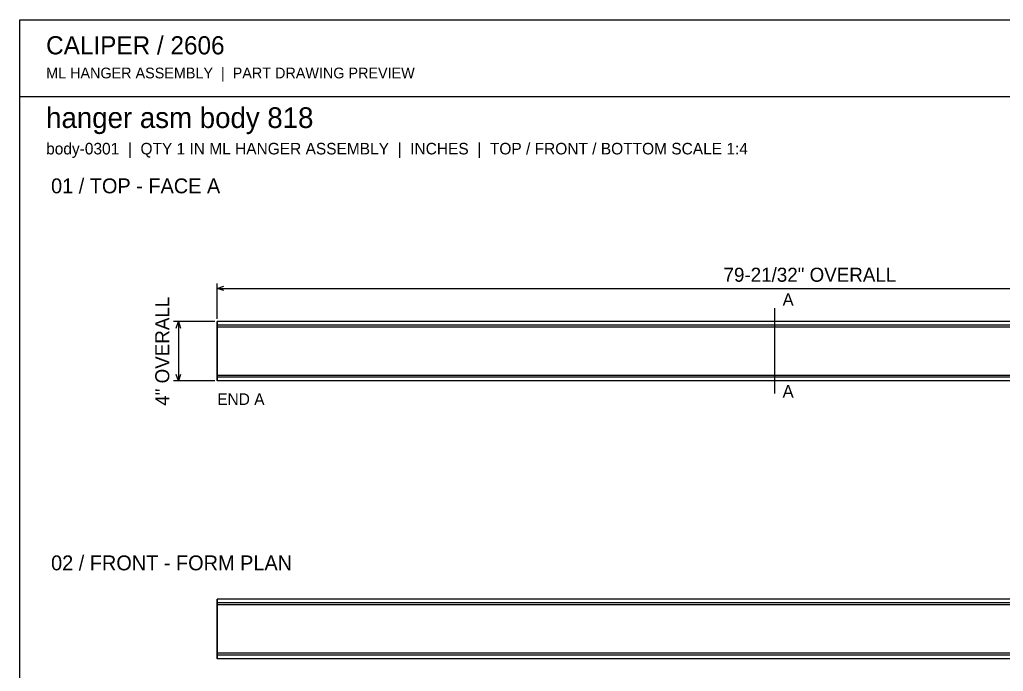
# Model space of a CAD drawing. Header units: inches. Extents: x 2 to 134, y 2 to 86.
# Drawn here: x 1.9 to 68, y 42.3 to 86.1 of the extents above; entities that cross this region are included whole.
import ezdxf
from ezdxf.enums import TextEntityAlignment as Align

# ---------------------------------------------------------------- set-up
doc = ezdxf.new("R2010")
doc.units = ezdxf.units.IN
doc.header["$MEASUREMENT"] = 0

msp = doc.modelspace()

# ---------------------------------------------------------------- linework, layer by layer
at = {"layer": 'ANNOTATION'}
for p, q in [((15.167, 66), (15.167, 68.389)), ((15.167, 68.056), (15.611, 68.194)), ((15.167, 68.056), (94.833, 68.056)), ((15.611, 67.917), (15.167, 68.056)), ((52.61, 66.722), (52.61, 61)), ((15, 65.833), (12.222, 65.833)), ((12.417, 65.389), (12.555, 65.833)), ((12.555, 65.833), (12.555, 61.833)), ((12.555, 65.833), (12.694, 65.389)), ((12.555, 61.833), (12.417, 62.278)), ((12.694, 62.278), (12.555, 61.833)), ((15, 61.833), (12.222, 61.833))]:
    msp.add_line(p, q, dxfattribs=at)
at = {"layer": 'OUTLINE'}
for p, q in [((1.889, 86.111), (134.111, 86.111)), ((1.889, 1.889), (1.889, 86.111)), ((1.889, 80.944), (134.111, 80.944)), ((15.167, 65.832), (15.167, 65.833)), ((15.167, 65.833), (15.167, 65.833)), ((15.167, 65.833), (15.167, 65.833)), ((94.833, 65.833), (15.167, 65.833)), ((94.833, 65.833), (15.167, 65.833)), ((15.167, 65.833), (15.167, 65.833)), ((15.167, 65.833), (15.167, 65.833)), ((15.167, 65.833), (15.167, 65.832)), ((15.167, 65.831), (15.167, 65.832)), ((15.167, 65.832), (15.167, 65.832)), ((15.167, 65.832), (15.167, 65.832)), ((15.167, 65.832), (15.167, 65.831)), ((15.167, 65.829), (15.167, 65.831)), ((15.167, 65.831), (15.167, 65.829)), ((15.167, 65.828), (15.167, 65.829)), ((15.167, 65.829), (15.167, 65.828)), ((15.167, 65.826), (15.167, 65.828)), ((15.167, 65.828), (15.167, 65.826)), ((15.167, 65.824), (15.167, 65.826)), ((15.167, 65.826), (15.167, 65.824)), ((15.167, 65.822), (15.167, 65.824)), ((15.167, 65.824), (15.167, 65.822)), ((15.167, 65.82), (15.167, 65.822)), ((15.167, 65.822), (15.167, 65.82)), ((15.167, 65.817), (15.167, 65.82)), ((15.167, 65.82), (15.167, 65.817)), ((15.167, 65.814), (15.167, 65.817)), ((15.167, 65.817), (15.167, 65.814)), ((15.167, 65.811), (15.167, 65.814)), ((15.167, 65.814), (15.167, 65.811)), ((15.167, 65.808), (15.167, 65.811)), ((15.167, 65.811), (15.167, 65.808)), ((15.167, 65.805), (15.167, 65.808)), ((15.167, 65.808), (15.167, 65.805)), ((15.167, 65.801), (15.167, 65.805)), ((15.167, 65.805), (15.167, 65.801)), ((15.167, 65.797), (15.167, 65.801)), ((15.167, 65.801), (15.167, 65.797)), ((15.167, 65.793), (15.167, 65.797)), ((15.167, 65.797), (15.167, 65.793)), ((15.167, 65.789), (15.167, 65.793)), ((15.167, 65.793), (15.167, 65.789)), ((15.167, 65.785), (15.167, 65.789)), ((15.167, 65.789), (15.167, 65.785)), ((15.167, 65.78), (15.167, 65.785)), ((15.167, 65.785), (15.167, 65.78)), ((15.167, 65.775), (15.167, 65.78)), ((15.167, 65.78), (15.167, 65.775)), ((15.167, 65.77), (15.167, 65.775)), ((15.167, 65.775), (15.167, 65.77)), ((15.167, 65.765), (15.167, 65.77)), ((15.167, 65.77), (15.167, 65.765)), ((15.167, 65.76), (15.167, 65.765)), ((15.167, 65.765), (15.167, 65.76)), ((15.167, 65.754), (15.167, 65.76)), ((15.167, 65.76), (15.167, 65.754)), ((15.167, 65.748), (15.167, 65.754)), ((15.167, 65.754), (15.167, 65.748)), ((15.167, 65.742), (15.167, 65.748)), ((15.167, 65.748), (15.167, 65.742)), ((15.167, 65.736), (15.167, 65.742)), ((15.167, 65.742), (15.167, 65.736)), ((15.167, 65.73), (15.167, 65.736)), ((15.167, 65.736), (15.167, 65.73)), ((15.167, 65.723), (15.167, 65.73)), ((15.167, 65.73), (15.167, 65.723)), ((15.167, 65.717), (15.167, 65.723)), ((15.167, 65.723), (15.167, 65.717)), ((15.167, 65.71), (15.167, 65.717)), ((15.167, 65.717), (15.167, 65.71)), ((15.167, 65.703), (15.167, 65.71)), ((15.167, 65.71), (15.167, 65.703)), ((15.167, 65.696), (15.167, 65.703)), ((15.167, 65.703), (15.167, 65.696)), ((15.167, 65.689), (15.167, 65.696)), ((15.167, 65.696), (15.167, 65.689)), ((15.167, 65.682), (15.167, 65.689)), ((15.167, 65.689), (15.167, 65.682)), ((15.167, 65.674), (15.167, 65.682)), ((15.167, 65.682), (15.167, 65.674)), ((15.167, 65.667), (15.167, 65.674)), ((15.167, 65.674), (15.167, 65.667)), ((15.167, 65.659), (15.167, 65.667)), ((15.167, 65.667), (15.167, 65.659)), ((15.167, 65.651), (15.167, 65.659)), ((15.167, 65.659), (15.167, 65.651)), ((15.167, 65.643), (15.167, 65.651)), ((15.167, 65.651), (15.167, 65.643)), ((15.167, 65.635), (15.167, 65.643)), ((15.167, 65.643), (15.167, 65.635)), ((15.167, 65.627), (15.167, 65.635)), ((15.167, 65.635), (15.167, 65.627)), ((15.167, 65.619), (15.167, 65.627)), ((15.167, 65.627), (15.167, 65.619)), ((15.167, 65.61), (15.167, 65.619)), ((15.167, 65.619), (15.167, 65.61)), ((15.167, 65.602), (15.167, 65.61)), ((15.167, 65.61), (15.167, 65.602)), ((15.167, 65.593), (15.167, 65.602)), ((15.167, 65.602), (15.167, 65.593)), ((15.167, 65.585), (15.167, 65.593)), ((15.167, 65.593), (15.167, 65.585)), ((15.167, 65.576), (15.167, 65.585)), ((15.167, 65.585), (15.167, 65.576)), ((94.833, 65.583), (15.167, 65.583)), ((15.167, 65.582), (15.167, 65.583)), ((15.167, 65.583), (15.167, 65.583)), ((15.167, 65.583), (15.167, 65.583)), ((15.167, 65.583), (15.167, 65.583)), ((15.167, 65.583), (15.167, 65.583)), ((94.833, 65.583), (15.167, 65.583)), ((15.167, 65.583), (15.167, 65.583)), ((15.167, 65.583), (15.167, 65.583)), ((15.167, 65.583), (15.167, 65.583)), ((15.167, 65.583), (15.167, 65.583)), ((15.167, 65.583), (15.167, 65.582)), ((15.167, 65.581), (15.167, 65.582)), ((15.167, 65.582), (15.167, 65.582)), ((15.167, 65.582), (15.167, 65.582)), ((15.167, 65.582), (15.167, 65.581)), ((15.167, 65.58), (15.167, 65.581)), ((15.167, 65.581), (15.167, 65.581)), ((15.167, 65.581), (15.167, 65.581)), ((15.167, 65.581), (15.167, 65.58)), ((15.167, 65.579), (15.167, 65.58)), ((15.167, 65.58), (15.167, 65.58)), ((15.167, 65.58), (15.167, 65.58)), ((15.167, 65.58), (15.167, 65.579)), ((15.167, 65.578), (15.167, 65.579)), ((15.167, 65.579), (15.167, 65.578)), ((15.167, 65.577), (15.167, 65.578)), ((15.167, 65.578), (15.167, 65.577)), ((15.167, 65.576), (15.167, 65.577)), ((15.167, 65.577), (15.167, 65.576)), ((15.167, 65.567), (15.167, 65.576)), ((15.167, 65.575), (15.167, 65.576)), ((15.167, 65.576), (15.167, 65.567)), ((15.167, 65.576), (15.167, 65.575)), ((15.167, 65.574), (15.167, 65.575)), ((15.167, 65.575), (15.167, 65.574)), ((15.167, 65.573), (15.167, 65.574)), ((15.167, 65.574), (15.167, 65.573)), ((15.167, 65.571), (15.167, 65.573)), ((15.167, 65.573), (15.167, 65.571)), ((15.167, 65.57), (15.167, 65.571)), ((15.167, 65.571), (15.167, 65.57)), ((15.167, 65.569), (15.167, 65.57)), ((15.167, 65.57), (15.167, 65.569)), ((15.167, 65.567), (15.167, 65.569)), ((15.167, 65.569), (15.167, 65.567)), ((15.167, 65.558), (15.167, 65.567)), ((15.167, 65.566), (15.167, 65.567)), ((15.167, 65.567), (15.167, 65.558)), ((15.167, 65.567), (15.167, 65.566)), ((15.167, 65.564), (15.167, 65.566)), ((15.167, 65.566), (15.167, 65.564)), ((15.167, 65.562), (15.167, 65.564)), ((15.167, 65.564), (15.167, 65.562)), ((15.167, 65.561), (15.167, 65.562)), ((15.167, 65.562), (15.167, 65.561)), ((15.167, 65.559), (15.167, 65.561)), ((15.167, 65.561), (15.167, 65.559)), ((15.167, 65.557), (15.167, 65.559)), ((15.167, 65.559), (15.167, 65.557)), ((15.167, 65.549), (15.167, 65.558)), ((15.167, 65.558), (15.167, 65.549)), ((15.167, 65.555), (15.167, 65.557)), ((15.167, 65.557), (15.167, 65.555)), ((15.167, 65.553), (15.167, 65.555)), ((15.167, 65.555), (15.167, 65.553)), ((15.167, 65.551), (15.167, 65.553)), ((15.167, 65.553), (15.167, 65.551)), ((15.167, 65.549), (15.167, 65.551)), ((15.167, 65.551), (15.167, 65.549)), ((15.167, 65.54), (15.167, 65.549)), ((15.167, 65.547), (15.167, 65.549)), ((15.167, 65.549), (15.167, 65.54)), ((15.167, 65.549), (15.167, 65.547)), ((15.167, 65.545), (15.167, 65.547)), ((15.167, 65.547), (15.167, 65.545)), ((15.167, 65.542), (15.167, 65.545)), ((15.167, 65.545), (15.167, 65.542)), ((15.167, 65.54), (15.167, 65.542)), ((15.167, 65.542), (15.167, 65.54)), ((15.167, 65.531), (15.167, 65.54)), ((15.167, 65.538), (15.167, 65.54)), ((15.167, 65.54), (15.167, 65.531)), ((15.167, 65.54), (15.167, 65.538)), ((15.167, 65.535), (15.167, 65.538)), ((15.167, 65.538), (15.167, 65.535)), ((15.167, 65.533), (15.167, 65.535)), ((15.167, 65.535), (15.167, 65.533)), ((15.167, 65.53), (15.167, 65.533)), ((15.167, 65.533), (15.167, 65.53)), ((15.167, 65.522), (15.167, 65.531)), ((15.167, 65.531), (15.167, 65.522)), ((15.167, 65.528), (15.167, 65.53)), ((15.167, 65.53), (15.167, 65.528)), ((15.167, 65.525), (15.167, 65.528)), ((15.167, 65.528), (15.167, 65.525)), ((15.167, 65.523), (15.167, 65.525)), ((15.167, 65.525), (15.167, 65.523)), ((15.167, 65.52), (15.167, 65.523)), ((15.167, 65.523), (15.167, 65.52)), ((15.167, 65.513), (15.167, 65.522)), ((15.167, 65.522), (15.167, 65.513)), ((15.167, 65.517), (15.167, 65.52)), ((15.167, 65.52), (15.167, 65.517)), ((15.167, 65.515), (15.167, 65.517)), ((15.167, 65.517), (15.167, 65.515)), ((15.167, 65.512), (15.167, 65.515)), ((15.167, 65.515), (15.167, 65.512)), ((15.167, 65.504), (15.167, 65.513)), ((15.167, 65.513), (15.167, 65.504)), ((15.167, 65.509), (15.167, 65.512)), ((15.167, 65.512), (15.167, 65.509)), ((15.167, 65.506), (15.167, 65.509)), ((15.167, 65.509), (15.167, 65.506)), ((15.167, 65.503), (15.167, 65.506)), ((15.167, 65.506), (15.167, 65.503)), ((15.167, 65.495), (15.167, 65.504)), ((15.167, 65.504), (15.167, 65.495)), ((15.167, 65.5), (15.167, 65.503)), ((15.167, 65.503), (15.167, 65.5)), ((15.167, 65.498), (15.167, 65.5)), ((15.167, 65.5), (15.167, 65.498)), ((15.167, 65.495), (15.167, 65.498)), ((15.167, 65.498), (15.167, 65.495)), ((15.167, 65.486), (15.167, 65.495)), ((15.167, 65.492), (15.167, 65.495)), ((15.167, 65.495), (15.167, 65.486)), ((15.167, 65.495), (15.167, 65.492)), ((15.167, 65.489), (15.167, 65.492)), ((15.167, 65.492), (15.167, 65.489)), ((15.167, 65.486), (15.167, 65.489)), ((15.167, 65.489), (15.167, 65.486)), ((15.167, 65.477), (15.167, 65.486)), ((15.167, 65.483), (15.167, 65.486)), ((15.167, 65.486), (15.167, 65.477)), ((15.167, 65.486), (15.167, 65.483)), ((15.167, 65.48), (15.167, 65.483)), ((15.167, 65.483), (15.167, 65.48)), ((15.167, 65.477), (15.167, 65.48)), ((15.167, 65.48), (15.167, 65.477)), ((15.167, 65.468), (15.167, 65.477)), ((15.167, 65.474), (15.167, 65.477)), ((15.167, 65.477), (15.167, 65.468)), ((15.167, 65.477), (15.167, 65.474)), ((15.167, 65.471), (15.167, 65.474)), ((15.167, 65.474), (15.167, 65.471)), ((15.167, 65.468), (15.167, 65.471)), ((15.167, 65.471), (15.167, 65.468)), ((15.167, 65.458), (15.167, 65.468)), ((15.167, 65.464), (15.167, 65.468)), ((15.167, 65.468), (15.167, 65.458)), ((15.167, 65.468), (15.167, 65.464)), ((15.167, 65.461), (15.167, 65.464)), ((15.167, 65.464), (15.167, 65.461)), ((15.167, 65.458), (15.167, 65.461)), ((15.167, 65.461), (15.167, 65.458)), ((15.167, 65.458), (15.167, 62.208)), ((94.833, 65.458), (15.167, 65.458)), ((94.833, 65.458), (15.167, 65.458)), ((94.833, 65.458), (15.167, 65.458)), ((15.167, 62.208), (15.167, 65.458)), ((15.167, 65.458), (15.167, 62.208)), ((94.833, 65.458), (15.167, 65.458)), ((15.167, 62.208), (15.167, 65.458)), ((94.833, 62.208), (15.167, 62.208)), ((15.167, 62.208), (15.167, 62.199)), ((94.833, 62.208), (15.167, 62.208)), ((94.833, 62.208), (15.167, 62.208)), ((15.167, 62.205), (15.167, 62.208)), ((15.167, 62.208), (15.167, 62.205)), ((15.167, 62.199), (15.167, 62.208)), ((94.833, 62.208), (15.167, 62.208)), ((15.167, 62.202), (15.167, 62.205)), ((15.167, 62.205), (15.167, 62.202)), ((15.167, 62.199), (15.167, 62.202)), ((15.167, 62.202), (15.167, 62.199)), ((15.167, 62.199), (15.167, 62.19)), ((15.167, 62.196), (15.167, 62.199)), ((15.167, 62.199), (15.167, 62.196)), ((15.167, 62.19), (15.167, 62.199)), ((15.167, 62.193), (15.167, 62.196)), ((15.167, 62.196), (15.167, 62.193)), ((15.167, 62.19), (15.167, 62.193)), ((15.167, 62.193), (15.167, 62.19)), ((15.167, 62.19), (15.167, 62.181)), ((15.167, 62.187), (15.167, 62.19)), ((15.167, 62.19), (15.167, 62.187)), ((15.167, 62.181), (15.167, 62.19)), ((15.167, 62.184), (15.167, 62.187)), ((15.167, 62.187), (15.167, 62.184)), ((15.167, 62.181), (15.167, 62.184)), ((15.167, 62.184), (15.167, 62.181)), ((15.167, 62.181), (15.167, 62.172)), ((15.167, 62.178), (15.167, 62.181)), ((15.167, 62.181), (15.167, 62.178)), ((15.167, 62.172), (15.167, 62.181)), ((15.167, 62.175), (15.167, 62.178)), ((15.167, 62.178), (15.167, 62.175)), ((15.167, 62.172), (15.167, 62.175)), ((15.167, 62.175), (15.167, 62.172)), ((15.167, 62.172), (15.167, 62.162)), ((15.167, 62.169), (15.167, 62.172)), ((15.167, 62.172), (15.167, 62.169)), ((15.167, 62.162), (15.167, 62.172)), ((15.167, 62.166), (15.167, 62.169)), ((15.167, 62.169), (15.167, 62.166)), ((15.167, 62.163), (15.167, 62.166)), ((15.167, 62.166), (15.167, 62.163)), ((15.167, 62.16), (15.167, 62.163)), ((15.167, 62.163), (15.167, 62.16)), ((15.167, 62.162), (15.167, 62.153)), ((15.167, 62.153), (15.167, 62.162)), ((15.167, 62.158), (15.167, 62.16)), ((15.167, 62.16), (15.167, 62.158)), ((15.167, 62.155), (15.167, 62.158)), ((15.167, 62.158), (15.167, 62.155)), ((15.167, 62.152), (15.167, 62.155)), ((15.167, 62.155), (15.167, 62.152)), ((15.167, 62.153), (15.167, 62.144)), ((15.167, 62.144), (15.167, 62.153)), ((15.167, 62.149), (15.167, 62.152)), ((15.167, 62.152), (15.167, 62.149)), ((15.167, 62.147), (15.167, 62.149)), ((15.167, 62.149), (15.167, 62.147)), ((15.167, 62.144), (15.167, 62.147)), ((15.167, 62.147), (15.167, 62.144)), ((15.167, 62.144), (15.167, 62.135)), ((15.167, 62.141), (15.167, 62.144)), ((15.167, 62.144), (15.167, 62.141)), ((15.167, 62.135), (15.167, 62.144)), ((15.167, 62.139), (15.167, 62.141)), ((15.167, 62.141), (15.167, 62.139)), ((15.167, 62.136), (15.167, 62.139)), ((15.167, 62.139), (15.167, 62.136)), ((15.167, 62.134), (15.167, 62.136)), ((15.167, 62.136), (15.167, 62.134)), ((15.167, 62.135), (15.167, 62.126)), ((15.167, 62.126), (15.167, 62.135)), ((15.167, 62.131), (15.167, 62.134)), ((15.167, 62.134), (15.167, 62.131)), ((15.167, 62.129), (15.167, 62.131)), ((15.167, 62.131), (15.167, 62.129)), ((15.167, 62.127), (15.167, 62.129)), ((15.167, 62.129), (15.167, 62.127)), ((15.167, 62.124), (15.167, 62.127)), ((15.167, 62.127), (15.167, 62.124)), ((15.167, 62.126), (15.167, 62.117)), ((15.167, 62.117), (15.167, 62.126)), ((15.167, 62.122), (15.167, 62.124)), ((15.167, 62.124), (15.167, 62.122)), ((15.167, 62.12), (15.167, 62.122)), ((15.167, 62.122), (15.167, 62.12)), ((15.167, 62.118), (15.167, 62.12)), ((15.167, 62.12), (15.167, 62.118)), ((15.167, 62.116), (15.167, 62.118)), ((15.167, 62.118), (15.167, 62.116)), ((15.167, 62.117), (15.167, 62.108)), ((15.167, 62.108), (15.167, 62.117)), ((15.167, 62.114), (15.167, 62.116)), ((15.167, 62.116), (15.167, 62.114)), ((15.167, 62.112), (15.167, 62.114)), ((15.167, 62.114), (15.167, 62.112)), ((15.167, 62.11), (15.167, 62.112)), ((15.167, 62.112), (15.167, 62.11)), ((15.167, 62.108), (15.167, 62.11)), ((15.167, 62.11), (15.167, 62.108)), ((15.167, 62.108), (15.167, 62.099)), ((15.167, 62.106), (15.167, 62.108)), ((15.167, 62.108), (15.167, 62.106)), ((15.167, 62.099), (15.167, 62.108)), ((15.167, 62.104), (15.167, 62.106)), ((15.167, 62.106), (15.167, 62.104)), ((15.167, 62.103), (15.167, 62.104)), ((15.167, 62.104), (15.167, 62.103)), ((15.167, 62.101), (15.167, 62.103)), ((15.167, 62.103), (15.167, 62.101)), ((15.167, 62.1), (15.167, 62.101)), ((15.167, 62.101), (15.167, 62.1)), ((15.167, 62.098), (15.167, 62.1)), ((15.167, 62.1), (15.167, 62.098)), ((15.167, 62.099), (15.167, 62.091)), ((15.167, 62.091), (15.167, 62.099)), ((15.167, 62.097), (15.167, 62.098)), ((15.167, 62.098), (15.167, 62.097)), ((15.167, 62.095), (15.167, 62.097)), ((15.167, 62.097), (15.167, 62.095)), ((15.167, 62.094), (15.167, 62.095)), ((15.167, 62.095), (15.167, 62.094)), ((15.167, 62.093), (15.167, 62.094)), ((15.167, 62.094), (15.167, 62.093)), ((15.167, 62.092), (15.167, 62.093)), ((15.167, 62.093), (15.167, 62.092)), ((15.167, 62.091), (15.167, 62.092)), ((15.167, 62.092), (15.167, 62.091)), ((15.167, 62.091), (15.167, 62.082)), ((15.167, 62.09), (15.167, 62.091)), ((15.167, 62.091), (15.167, 62.09)), ((15.167, 62.082), (15.167, 62.091)), ((15.167, 62.089), (15.167, 62.09)), ((15.167, 62.09), (15.167, 62.089)), ((15.167, 62.088), (15.167, 62.089)), ((15.167, 62.089), (15.167, 62.088)), ((15.167, 62.087), (15.167, 62.088)), ((15.167, 62.088), (15.167, 62.087)), ((15.167, 62.086), (15.167, 62.087)), ((15.167, 62.087), (15.167, 62.086)), ((15.167, 62.085), (15.167, 62.086)), ((15.167, 62.086), (15.167, 62.086)), ((15.167, 62.086), (15.167, 62.086)), ((15.167, 62.086), (15.167, 62.085)), ((15.167, 62.084), (15.167, 62.085)), ((15.167, 62.085), (15.167, 62.085)), ((15.167, 62.085), (15.167, 62.085)), ((15.167, 62.085), (15.167, 62.084)), ((15.167, 62.083), (15.167, 62.084)), ((15.167, 62.084), (15.167, 62.084)), ((15.167, 62.084), (15.167, 62.084)), ((15.167, 62.084), (15.167, 62.084)), ((15.167, 62.084), (15.167, 62.084)), ((15.167, 62.084), (15.167, 62.083)), ((94.833, 62.083), (15.167, 62.083)), ((15.167, 62.083), (15.167, 62.083)), ((15.167, 62.083), (15.167, 62.083)), ((94.833, 62.083), (15.167, 62.083)), ((15.167, 62.083), (15.167, 62.083)), ((15.167, 62.083), (15.167, 62.083)), ((15.167, 62.082), (15.167, 62.073)), ((15.167, 62.073), (15.167, 62.082)), ((15.167, 62.073), (15.167, 62.065)), ((15.167, 62.065), (15.167, 62.073)), ((15.167, 62.065), (15.167, 62.056)), ((15.167, 62.056), (15.167, 62.065)), ((15.167, 62.056), (15.167, 62.048)), ((15.167, 62.048), (15.167, 62.056)), ((15.167, 62.048), (15.167, 62.04)), ((15.167, 62.04), (15.167, 62.048)), ((15.167, 62.04), (15.167, 62.032)), ((15.167, 62.032), (15.167, 62.04)), ((15.167, 62.032), (15.167, 62.023)), ((15.167, 62.023), (15.167, 62.032)), ((15.167, 62.023), (15.167, 62.016)), ((15.167, 62.016), (15.167, 62.023)), ((15.167, 62.016), (15.167, 62.008)), ((15.167, 62.008), (15.167, 62.016)), ((15.167, 62.008), (15.167, 62)), ((15.167, 62), (15.167, 62.008)), ((15.167, 62), (15.167, 61.992)), ((15.167, 61.992), (15.167, 62)), ((15.167, 61.992), (15.167, 61.985)), ((15.167, 61.985), (15.167, 61.992)), ((15.167, 61.985), (15.167, 61.978)), ((15.167, 61.978), (15.167, 61.985)), ((15.167, 61.978), (15.167, 61.97)), ((15.167, 61.97), (15.167, 61.978)), ((15.167, 61.97), (15.167, 61.963)), ((15.167, 61.963), (15.167, 61.97)), ((15.167, 61.963), (15.167, 61.956)), ((15.167, 61.956), (15.167, 61.963)), ((15.167, 61.956), (15.167, 61.95)), ((15.167, 61.95), (15.167, 61.956)), ((15.167, 61.95), (15.167, 61.943)), ((15.167, 61.943), (15.167, 61.95)), ((15.167, 61.943), (15.167, 61.937)), ((15.167, 61.937), (15.167, 61.943)), ((15.167, 61.937), (15.167, 61.93)), ((15.167, 61.93), (15.167, 61.937)), ((15.167, 61.93), (15.167, 61.924)), ((15.167, 61.924), (15.167, 61.93)), ((15.167, 61.924), (15.167, 61.918)), ((15.167, 61.918), (15.167, 61.924)), ((15.167, 61.918), (15.167, 61.913)), ((15.167, 61.913), (15.167, 61.918)), ((15.167, 61.913), (15.167, 61.907)), ((15.167, 61.907), (15.167, 61.913)), ((15.167, 61.907), (15.167, 61.902)), ((15.167, 61.902), (15.167, 61.907)), ((15.167, 61.902), (15.167, 61.897)), ((15.167, 61.897), (15.167, 61.902)), ((15.167, 61.897), (15.167, 61.892)), ((15.167, 61.892), (15.167, 61.897)), ((15.167, 61.892), (15.167, 61.887)), ((15.167, 61.887), (15.167, 61.892)), ((15.167, 61.887), (15.167, 61.882)), ((15.167, 61.882), (15.167, 61.887)), ((15.167, 61.882), (15.167, 61.878)), ((15.167, 61.878), (15.167, 61.882)), ((15.167, 61.878), (15.167, 61.873)), ((15.167, 61.873), (15.167, 61.878)), ((15.167, 61.873), (15.167, 61.869)), ((15.167, 61.869), (15.167, 61.873)), ((15.167, 61.869), (15.167, 61.866)), ((15.167, 61.866), (15.167, 61.869)), ((15.167, 61.866), (15.167, 61.862)), ((15.167, 61.862), (15.167, 61.866)), ((15.167, 61.862), (15.167, 61.858)), ((15.167, 61.858), (15.167, 61.862)), ((15.167, 61.858), (15.167, 61.855)), ((15.167, 61.855), (15.167, 61.858)), ((15.167, 61.855), (15.167, 61.852)), ((15.167, 61.852), (15.167, 61.855)), ((15.167, 61.852), (15.167, 61.849)), ((15.167, 61.849), (15.167, 61.852)), ((15.167, 61.849), (15.167, 61.847)), ((15.167, 61.847), (15.167, 61.849)), ((15.167, 61.847), (15.167, 61.845)), ((15.167, 61.845), (15.167, 61.847)), ((15.167, 61.845), (15.167, 61.842)), ((15.167, 61.842), (15.167, 61.845)), ((15.167, 61.842), (15.167, 61.841)), ((15.167, 61.841), (15.167, 61.842)), ((15.167, 61.841), (15.167, 61.839)), ((15.167, 61.839), (15.167, 61.841)), ((15.167, 61.839), (15.167, 61.837)), ((15.167, 61.837), (15.167, 61.839)), ((15.167, 61.837), (15.167, 61.836)), ((15.167, 61.836), (15.167, 61.837)), ((15.167, 61.836), (15.167, 61.835)), ((15.167, 61.835), (15.167, 61.836)), ((15.167, 61.835), (15.167, 61.834)), ((15.167, 61.834), (15.167, 61.835)), ((15.167, 61.834), (15.167, 61.834)), ((15.167, 61.834), (15.167, 61.833)), ((15.167, 61.833), (15.167, 61.834)), ((15.167, 61.834), (15.167, 61.834)), ((15.167, 61.833), (15.167, 61.833)), ((94.833, 61.833), (15.167, 61.833)), ((15.167, 61.833), (15.167, 61.833)), ((94.833, 61.833), (15.167, 61.833)), ((15.167, 47.167), (15.167, 47.167)), ((15.167, 47.167), (15.167, 47.166)), ((94.833, 47.167), (15.167, 47.167)), ((94.833, 47.167), (15.167, 47.167)), ((15.167, 47.166), (15.167, 47.167)), ((15.167, 47.167), (15.167, 47.167)), ((15.167, 47.166), (15.167, 47.166)), ((15.167, 47.166), (15.167, 47.165)), ((15.167, 47.165), (15.167, 47.166)), ((15.167, 47.166), (15.167, 47.166)), ((15.167, 47.165), (15.167, 47.164)), ((15.167, 47.164), (15.167, 47.165)), ((15.167, 47.164), (15.167, 47.163)), ((15.167, 47.163), (15.167, 47.164)), ((15.167, 47.163), (15.167, 47.161)), ((15.167, 47.161), (15.167, 47.163)), ((15.167, 47.161), (15.167, 47.159)), ((15.167, 47.159), (15.167, 47.161)), ((15.167, 47.159), (15.167, 47.158)), ((15.167, 47.158), (15.167, 47.159)), ((15.167, 47.158), (15.167, 47.155)), ((15.167, 47.155), (15.167, 47.158)), ((15.167, 47.155), (15.167, 47.153)), ((15.167, 47.153), (15.167, 47.155)), ((15.167, 47.153), (15.167, 47.151)), ((15.167, 47.151), (15.167, 47.153)), ((15.167, 47.151), (15.167, 47.148)), ((15.167, 47.148), (15.167, 47.151)), ((15.167, 47.148), (15.167, 47.145)), ((15.167, 47.145), (15.167, 47.148)), ((15.167, 47.145), (15.167, 47.142)), ((15.167, 47.142), (15.167, 47.145)), ((15.167, 47.142), (15.167, 47.138)), ((15.167, 47.138), (15.167, 47.142)), ((15.167, 47.138), (15.167, 47.134)), ((15.167, 47.134), (15.167, 47.138)), ((15.167, 47.134), (15.167, 47.131)), ((15.167, 47.131), (15.167, 47.134)), ((15.167, 47.131), (15.167, 47.127)), ((15.167, 47.127), (15.167, 47.131)), ((15.167, 47.127), (15.167, 47.122)), ((15.167, 47.122), (15.167, 47.127)), ((15.167, 47.122), (15.167, 47.118)), ((15.167, 47.118), (15.167, 47.122)), ((15.167, 47.118), (15.167, 47.113)), ((15.167, 47.113), (15.167, 47.118)), ((15.167, 47.113), (15.167, 47.108)), ((15.167, 47.108), (15.167, 47.113)), ((15.167, 47.108), (15.167, 47.103)), ((15.167, 47.103), (15.167, 47.108)), ((15.167, 47.103), (15.167, 47.098)), ((15.167, 47.098), (15.167, 47.103)), ((15.167, 47.098), (15.167, 47.093)), ((15.167, 47.093), (15.167, 47.098)), ((15.167, 47.093), (15.167, 47.087)), ((15.167, 47.087), (15.167, 47.093)), ((15.167, 47.087), (15.167, 47.082)), ((15.167, 47.082), (15.167, 47.087)), ((15.167, 47.082), (15.167, 47.076)), ((15.167, 47.076), (15.167, 47.082)), ((15.167, 47.076), (15.167, 47.07)), ((15.167, 47.07), (15.167, 47.076)), ((15.167, 47.07), (15.167, 47.063)), ((15.167, 47.063), (15.167, 47.07)), ((15.167, 47.063), (15.167, 47.057)), ((15.167, 47.057), (15.167, 47.063)), ((15.167, 47.057), (15.167, 47.05)), ((15.167, 47.05), (15.167, 47.057)), ((15.167, 47.05), (15.167, 47.044)), ((15.167, 47.044), (15.167, 47.05)), ((15.167, 47.044), (15.167, 47.037)), ((15.167, 47.037), (15.167, 47.044)), ((15.167, 47.037), (15.167, 47.03)), ((15.167, 47.03), (15.167, 47.037)), ((15.167, 47.03), (15.167, 47.022)), ((15.167, 47.022), (15.167, 47.03)), ((15.167, 47.022), (15.167, 47.015)), ((15.167, 47.015), (15.167, 47.022)), ((15.167, 47.015), (15.167, 47.008)), ((15.167, 47.008), (15.167, 47.015)), ((15.167, 47.008), (15.167, 47)), ((15.167, 47), (15.167, 47.008)), ((15.167, 47), (15.167, 46.992)), ((15.167, 46.992), (15.167, 47)), ((15.167, 46.992), (15.167, 46.984)), ((15.167, 46.984), (15.167, 46.992)), ((15.167, 46.984), (15.167, 46.977)), ((15.167, 46.977), (15.167, 46.984)), ((15.167, 46.977), (15.167, 46.968)), ((15.167, 46.968), (15.167, 46.977)), ((15.167, 46.968), (15.167, 46.96)), ((15.167, 46.96), (15.167, 46.968)), ((15.167, 46.96), (15.167, 46.952)), ((15.167, 46.952), (15.167, 46.96)), ((15.167, 46.952), (15.167, 46.944)), ((15.167, 46.944), (15.167, 46.952)), ((15.167, 46.944), (15.167, 46.935)), ((15.167, 46.935), (15.167, 46.944)), ((15.167, 46.935), (15.167, 46.927)), ((15.167, 46.927), (15.167, 46.935)), ((15.167, 46.927), (15.167, 46.918)), ((15.167, 46.918), (15.167, 46.927)), ((15.167, 46.918), (15.167, 46.909)), ((15.167, 46.909), (15.167, 46.918)), ((15.167, 46.917), (15.167, 46.917)), ((15.167, 46.917), (15.167, 46.917)), ((15.167, 46.917), (15.167, 46.916)), ((15.167, 46.916), (15.167, 46.917)), ((15.167, 46.917), (15.167, 46.917)), ((15.167, 46.917), (15.167, 46.917)), ((94.833, 46.917), (15.167, 46.917)), ((94.833, 46.917), (15.167, 46.917)), ((15.167, 46.916), (15.167, 46.916)), ((15.167, 46.916), (15.167, 46.916)), ((15.167, 46.916), (15.167, 46.915)), ((15.167, 46.915), (15.167, 46.916)), ((15.167, 46.916), (15.167, 46.916)), ((15.167, 46.916), (15.167, 46.916)), ((15.167, 46.915), (15.167, 46.915)), ((15.167, 46.915), (15.167, 46.914)), ((15.167, 46.914), (15.167, 46.915)), ((15.167, 46.915), (15.167, 46.915)), ((15.167, 46.914), (15.167, 46.914)), ((15.167, 46.914), (15.167, 46.913)), ((15.167, 46.913), (15.167, 46.914)), ((15.167, 46.914), (15.167, 46.914)), ((15.167, 46.913), (15.167, 46.912)), ((15.167, 46.912), (15.167, 46.913)), ((15.167, 46.912), (15.167, 46.911)), ((15.167, 46.911), (15.167, 46.912)), ((15.167, 46.911), (15.167, 46.91)), ((15.167, 46.91), (15.167, 46.911)), ((15.167, 46.91), (15.167, 46.909)), ((15.167, 46.909), (15.167, 46.91)), ((15.167, 46.909), (15.167, 46.901)), ((15.167, 46.909), (15.167, 46.908)), ((15.167, 46.908), (15.167, 46.909)), ((15.167, 46.901), (15.167, 46.909)), ((15.167, 46.908), (15.167, 46.907)), ((15.167, 46.907), (15.167, 46.908)), ((15.167, 46.907), (15.167, 46.906)), ((15.167, 46.906), (15.167, 46.907)), ((15.167, 46.906), (15.167, 46.905)), ((15.167, 46.905), (15.167, 46.906)), ((15.167, 46.905), (15.167, 46.903)), ((15.167, 46.903), (15.167, 46.905)), ((15.167, 46.903), (15.167, 46.902)), ((15.167, 46.902), (15.167, 46.903)), ((15.167, 46.902), (15.167, 46.9)), ((15.167, 46.9), (15.167, 46.902)), ((15.167, 46.901), (15.167, 46.892)), ((15.167, 46.892), (15.167, 46.901)), ((15.167, 46.9), (15.167, 46.899)), ((15.167, 46.899), (15.167, 46.9)), ((15.167, 46.899), (15.167, 46.897)), ((15.167, 46.897), (15.167, 46.899)), ((15.167, 46.897), (15.167, 46.896)), ((15.167, 46.896), (15.167, 46.897)), ((15.167, 46.896), (15.167, 46.894)), ((15.167, 46.894), (15.167, 46.896)), ((15.167, 46.894), (15.167, 46.892)), ((15.167, 46.892), (15.167, 46.894)), ((15.167, 46.892), (15.167, 46.883)), ((15.167, 46.892), (15.167, 46.89)), ((15.167, 46.89), (15.167, 46.892)), ((15.167, 46.883), (15.167, 46.892)), ((15.167, 46.89), (15.167, 46.888)), ((15.167, 46.888), (15.167, 46.89)), ((15.167, 46.888), (15.167, 46.886)), ((15.167, 46.886), (15.167, 46.888)), ((15.167, 46.886), (15.167, 46.884)), ((15.167, 46.884), (15.167, 46.886)), ((15.167, 46.884), (15.167, 46.882)), ((15.167, 46.882), (15.167, 46.884)), ((15.167, 46.883), (15.167, 46.874)), ((15.167, 46.874), (15.167, 46.883)), ((15.167, 46.882), (15.167, 46.88)), ((15.167, 46.88), (15.167, 46.882)), ((15.167, 46.88), (15.167, 46.878)), ((15.167, 46.878), (15.167, 46.88)), ((15.167, 46.878), (15.167, 46.876)), ((15.167, 46.876), (15.167, 46.878)), ((15.167, 46.876), (15.167, 46.873)), ((15.167, 46.873), (15.167, 46.876)), ((15.167, 46.874), (15.167, 46.865)), ((15.167, 46.865), (15.167, 46.874)), ((15.167, 46.873), (15.167, 46.871)), ((15.167, 46.871), (15.167, 46.873)), ((15.167, 46.871), (15.167, 46.869)), ((15.167, 46.869), (15.167, 46.871)), ((15.167, 46.869), (15.167, 46.866)), ((15.167, 46.866), (15.167, 46.869)), ((15.167, 46.866), (15.167, 46.864)), ((15.167, 46.864), (15.167, 46.866)), ((15.167, 46.865), (15.167, 46.856)), ((15.167, 46.856), (15.167, 46.865)), ((15.167, 46.864), (15.167, 46.861)), ((15.167, 46.861), (15.167, 46.864)), ((15.167, 46.861), (15.167, 46.859)), ((15.167, 46.859), (15.167, 46.861)), ((15.167, 46.859), (15.167, 46.856)), ((15.167, 46.856), (15.167, 46.859)), ((15.167, 46.856), (15.167, 46.847)), ((15.167, 46.856), (15.167, 46.853)), ((15.167, 46.853), (15.167, 46.856)), ((15.167, 46.847), (15.167, 46.856)), ((15.167, 46.853), (15.167, 46.851)), ((15.167, 46.851), (15.167, 46.853)), ((15.167, 46.851), (15.167, 46.848)), ((15.167, 46.848), (15.167, 46.851)), ((15.167, 46.848), (15.167, 46.845)), ((15.167, 46.845), (15.167, 46.848)), ((15.167, 46.847), (15.167, 46.838)), ((15.167, 46.838), (15.167, 46.847)), ((15.167, 46.845), (15.167, 46.842)), ((15.167, 46.842), (15.167, 46.845)), ((15.167, 46.842), (15.167, 46.84)), ((15.167, 46.84), (15.167, 46.842)), ((15.167, 46.84), (15.167, 46.837)), ((15.167, 46.837), (15.167, 46.84)), ((15.167, 46.838), (15.167, 46.828)), ((15.167, 46.828), (15.167, 46.838)), ((15.167, 46.837), (15.167, 46.834)), ((15.167, 46.834), (15.167, 46.837)), ((15.167, 46.834), (15.167, 46.831)), ((15.167, 46.831), (15.167, 46.834)), ((15.167, 46.831), (15.167, 46.828)), ((15.167, 46.828), (15.167, 46.831)), ((15.167, 46.828), (15.167, 46.819)), ((15.167, 46.828), (15.167, 46.825)), ((15.167, 46.825), (15.167, 46.828)), ((15.167, 46.819), (15.167, 46.828)), ((15.167, 46.825), (15.167, 46.822)), ((15.167, 46.822), (15.167, 46.825)), ((15.167, 46.822), (15.167, 46.819)), ((15.167, 46.819), (15.167, 46.822)), ((15.167, 46.819), (15.167, 46.81)), ((15.167, 46.819), (15.167, 46.816)), ((15.167, 46.816), (15.167, 46.819)), ((15.167, 46.81), (15.167, 46.819)), ((15.167, 46.816), (15.167, 46.813)), ((15.167, 46.813), (15.167, 46.816)), ((15.167, 46.813), (15.167, 46.81)), ((15.167, 46.81), (15.167, 46.813)), ((15.167, 46.81), (15.167, 46.801)), ((15.167, 46.81), (15.167, 46.807)), ((15.167, 46.807), (15.167, 46.81)), ((15.167, 46.801), (15.167, 46.81)), ((15.167, 46.807), (15.167, 46.804)), ((15.167, 46.804), (15.167, 46.807)), ((15.167, 46.804), (15.167, 46.801)), ((15.167, 46.801), (15.167, 46.804)), ((15.167, 46.801), (15.167, 46.792)), ((15.167, 46.801), (15.167, 46.798)), ((15.167, 46.798), (15.167, 46.801)), ((15.167, 46.792), (15.167, 46.801)), ((15.167, 46.798), (15.167, 46.795)), ((15.167, 46.795), (15.167, 46.798)), ((15.167, 46.795), (15.167, 46.792)), ((15.167, 46.792), (15.167, 46.795)), ((15.167, 43.542), (15.167, 46.792)), ((94.833, 46.792), (15.167, 46.792)), ((15.167, 46.792), (15.167, 43.542)), ((94.833, 46.792), (15.167, 46.792)), ((15.167, 43.542), (15.167, 46.792)), ((94.833, 46.792), (15.167, 46.792)), ((94.833, 46.792), (15.167, 46.792)), ((15.167, 46.792), (15.167, 43.542)), ((94.833, 43.542), (15.167, 43.542)), ((94.833, 43.542), (15.167, 43.542)), ((15.167, 43.532), (15.167, 43.542)), ((94.833, 43.542), (15.167, 43.542)), ((15.167, 43.539), (15.167, 43.542)), ((94.833, 43.542), (15.167, 43.542)), ((15.167, 43.542), (15.167, 43.532)), ((15.167, 43.542), (15.167, 43.539)), ((15.167, 43.536), (15.167, 43.539)), ((15.167, 43.539), (15.167, 43.536)), ((15.167, 43.532), (15.167, 43.536)), ((15.167, 43.536), (15.167, 43.532)), ((15.167, 43.523), (15.167, 43.532)), ((15.167, 43.529), (15.167, 43.532)), ((15.167, 43.532), (15.167, 43.523)), ((15.167, 43.532), (15.167, 43.529)), ((15.167, 43.526), (15.167, 43.529)), ((15.167, 43.529), (15.167, 43.526)), ((15.167, 43.523), (15.167, 43.526)), ((15.167, 43.526), (15.167, 43.523)), ((15.167, 43.514), (15.167, 43.523)), ((15.167, 43.52), (15.167, 43.523)), ((15.167, 43.523), (15.167, 43.514)), ((15.167, 43.523), (15.167, 43.52)), ((15.167, 43.517), (15.167, 43.52)), ((15.167, 43.52), (15.167, 43.517)), ((15.167, 43.514), (15.167, 43.517)), ((15.167, 43.517), (15.167, 43.514)), ((15.167, 43.505), (15.167, 43.514)), ((15.167, 43.511), (15.167, 43.514)), ((15.167, 43.514), (15.167, 43.505)), ((15.167, 43.514), (15.167, 43.511)), ((15.167, 43.508), (15.167, 43.511)), ((15.167, 43.511), (15.167, 43.508)), ((15.167, 43.505), (15.167, 43.508)), ((15.167, 43.508), (15.167, 43.505)), ((15.167, 43.496), (15.167, 43.505)), ((15.167, 43.502), (15.167, 43.505)), ((15.167, 43.505), (15.167, 43.496)), ((15.167, 43.505), (15.167, 43.502)), ((15.167, 43.5), (15.167, 43.502)), ((15.167, 43.502), (15.167, 43.5)), ((15.167, 43.497), (15.167, 43.5)), ((15.167, 43.5), (15.167, 43.497)), ((15.167, 43.494), (15.167, 43.497)), ((15.167, 43.497), (15.167, 43.494)), ((15.167, 43.487), (15.167, 43.496)), ((15.167, 43.496), (15.167, 43.487)), ((15.167, 43.491), (15.167, 43.494)), ((15.167, 43.494), (15.167, 43.491)), ((15.167, 43.488), (15.167, 43.491)), ((15.167, 43.491), (15.167, 43.488)), ((15.167, 43.485), (15.167, 43.488)), ((15.167, 43.488), (15.167, 43.485)), ((15.167, 43.478), (15.167, 43.487)), ((15.167, 43.487), (15.167, 43.478)), ((15.167, 43.483), (15.167, 43.485)), ((15.167, 43.485), (15.167, 43.483)), ((15.167, 43.48), (15.167, 43.483)), ((15.167, 43.483), (15.167, 43.48)), ((15.167, 43.477), (15.167, 43.48)), ((15.167, 43.48), (15.167, 43.477)), ((15.167, 43.469), (15.167, 43.478)), ((15.167, 43.478), (15.167, 43.469)), ((15.167, 43.475), (15.167, 43.477)), ((15.167, 43.477), (15.167, 43.475)), ((15.167, 43.472), (15.167, 43.475)), ((15.167, 43.475), (15.167, 43.472)), ((15.167, 43.47), (15.167, 43.472)), ((15.167, 43.472), (15.167, 43.47)), ((15.167, 43.467), (15.167, 43.47)), ((15.167, 43.47), (15.167, 43.467)), ((15.167, 43.46), (15.167, 43.469)), ((15.167, 43.469), (15.167, 43.46)), ((15.167, 43.465), (15.167, 43.467)), ((15.167, 43.467), (15.167, 43.465)), ((15.167, 43.462), (15.167, 43.465)), ((15.167, 43.465), (15.167, 43.462)), ((15.167, 43.46), (15.167, 43.462)), ((15.167, 43.462), (15.167, 43.46)), ((15.167, 43.451), (15.167, 43.46)), ((15.167, 43.458), (15.167, 43.46)), ((15.167, 43.46), (15.167, 43.451)), ((15.167, 43.46), (15.167, 43.458)), ((15.167, 43.455), (15.167, 43.458)), ((15.167, 43.458), (15.167, 43.455)), ((15.167, 43.453), (15.167, 43.455)), ((15.167, 43.455), (15.167, 43.453)), ((15.167, 43.451), (15.167, 43.453)), ((15.167, 43.453), (15.167, 43.451)), ((15.167, 43.442), (15.167, 43.451)), ((15.167, 43.449), (15.167, 43.451)), ((15.167, 43.451), (15.167, 43.442)), ((15.167, 43.451), (15.167, 43.449)), ((15.167, 43.447), (15.167, 43.449)), ((15.167, 43.449), (15.167, 43.447)), ((15.167, 43.445), (15.167, 43.447)), ((15.167, 43.447), (15.167, 43.445)), ((15.167, 43.443), (15.167, 43.445)), ((15.167, 43.445), (15.167, 43.443)), ((15.167, 43.441), (15.167, 43.443)), ((15.167, 43.443), (15.167, 43.441)), ((15.167, 43.433), (15.167, 43.442)), ((15.167, 43.442), (15.167, 43.433)), ((15.167, 43.439), (15.167, 43.441)), ((15.167, 43.441), (15.167, 43.439)), ((15.167, 43.438), (15.167, 43.439)), ((15.167, 43.439), (15.167, 43.438)), ((15.167, 43.436), (15.167, 43.438)), ((15.167, 43.438), (15.167, 43.436)), ((15.167, 43.434), (15.167, 43.436)), ((15.167, 43.436), (15.167, 43.434)), ((15.167, 43.433), (15.167, 43.434)), ((15.167, 43.434), (15.167, 43.433)), ((15.167, 43.424), (15.167, 43.433)), ((15.167, 43.431), (15.167, 43.433)), ((15.167, 43.433), (15.167, 43.424)), ((15.167, 43.433), (15.167, 43.431)), ((15.167, 43.43), (15.167, 43.431)), ((15.167, 43.431), (15.167, 43.43)), ((15.167, 43.429), (15.167, 43.43)), ((15.167, 43.43), (15.167, 43.429)), ((15.167, 43.427), (15.167, 43.429)), ((15.167, 43.429), (15.167, 43.427)), ((15.167, 43.426), (15.167, 43.427)), ((15.167, 43.427), (15.167, 43.426)), ((15.167, 43.425), (15.167, 43.426)), ((15.167, 43.426), (15.167, 43.425)), ((15.167, 43.424), (15.167, 43.425)), ((15.167, 43.425), (15.167, 43.424)), ((15.167, 43.415), (15.167, 43.424)), ((15.167, 43.423), (15.167, 43.424)), ((15.167, 43.424), (15.167, 43.415)), ((15.167, 43.424), (15.167, 43.423)), ((15.167, 43.422), (15.167, 43.423)), ((15.167, 43.423), (15.167, 43.422)), ((15.167, 43.421), (15.167, 43.422)), ((15.167, 43.422), (15.167, 43.421)), ((15.167, 43.42), (15.167, 43.421)), ((15.167, 43.421), (15.167, 43.42)), ((15.167, 43.419), (15.167, 43.42)), ((15.167, 43.42), (15.167, 43.42)), ((15.167, 43.42), (15.167, 43.42)), ((15.167, 43.42), (15.167, 43.419)), ((15.167, 43.418), (15.167, 43.419)), ((15.167, 43.419), (15.167, 43.419)), ((15.167, 43.419), (15.167, 43.419)), ((15.167, 43.419), (15.167, 43.418)), ((15.167, 43.417), (15.167, 43.418)), ((15.167, 43.418), (15.167, 43.418)), ((15.167, 43.418), (15.167, 43.418)), ((15.167, 43.418), (15.167, 43.417)), ((94.833, 43.417), (15.167, 43.417)), ((94.833, 43.417), (15.167, 43.417)), ((15.167, 43.417), (15.167, 43.417)), ((15.167, 43.417), (15.167, 43.417)), ((15.167, 43.417), (15.167, 43.417)), ((15.167, 43.417), (15.167, 43.417)), ((15.167, 43.417), (15.167, 43.417)), ((15.167, 43.417), (15.167, 43.417)), ((15.167, 43.417), (15.167, 43.417)), ((15.167, 43.417), (15.167, 43.417)), ((15.167, 43.407), (15.167, 43.415)), ((15.167, 43.415), (15.167, 43.407)), ((15.167, 43.398), (15.167, 43.407)), ((15.167, 43.407), (15.167, 43.398)), ((15.167, 43.39), (15.167, 43.398)), ((15.167, 43.398), (15.167, 43.39)), ((15.167, 43.381), (15.167, 43.39)), ((15.167, 43.39), (15.167, 43.381)), ((15.167, 43.373), (15.167, 43.381)), ((15.167, 43.381), (15.167, 43.373)), ((15.167, 43.365), (15.167, 43.373)), ((15.167, 43.373), (15.167, 43.365)), ((15.167, 43.357), (15.167, 43.365)), ((15.167, 43.365), (15.167, 43.357)), ((15.167, 43.349), (15.167, 43.357)), ((15.167, 43.357), (15.167, 43.349)), ((15.167, 43.341), (15.167, 43.349)), ((15.167, 43.349), (15.167, 43.341)), ((15.167, 43.333), (15.167, 43.341)), ((15.167, 43.341), (15.167, 43.333)), ((15.167, 43.326), (15.167, 43.333)), ((15.167, 43.333), (15.167, 43.326)), ((15.167, 43.318), (15.167, 43.326)), ((15.167, 43.326), (15.167, 43.318)), ((15.167, 43.311), (15.167, 43.318)), ((15.167, 43.318), (15.167, 43.311)), ((15.167, 43.304), (15.167, 43.311)), ((15.167, 43.311), (15.167, 43.304)), ((15.167, 43.297), (15.167, 43.304)), ((15.167, 43.304), (15.167, 43.297)), ((15.167, 43.29), (15.167, 43.297)), ((15.167, 43.297), (15.167, 43.29)), ((15.167, 43.283), (15.167, 43.29)), ((15.167, 43.29), (15.167, 43.283)), ((15.167, 43.277), (15.167, 43.283)), ((15.167, 43.283), (15.167, 43.277)), ((15.167, 43.27), (15.167, 43.277)), ((15.167, 43.277), (15.167, 43.27)), ((15.167, 43.264), (15.167, 43.27)), ((15.167, 43.27), (15.167, 43.264)), ((15.167, 43.258), (15.167, 43.264)), ((15.167, 43.264), (15.167, 43.258)), ((15.167, 43.252), (15.167, 43.258)), ((15.167, 43.258), (15.167, 43.252)), ((15.167, 43.246), (15.167, 43.252)), ((15.167, 43.252), (15.167, 43.246)), ((15.167, 43.24), (15.167, 43.246)), ((15.167, 43.246), (15.167, 43.24)), ((15.167, 43.235), (15.167, 43.24)), ((15.167, 43.24), (15.167, 43.235)), ((15.167, 43.23), (15.167, 43.235)), ((15.167, 43.235), (15.167, 43.23)), ((15.167, 43.225), (15.167, 43.23)), ((15.167, 43.23), (15.167, 43.225)), ((15.167, 43.22), (15.167, 43.225)), ((15.167, 43.225), (15.167, 43.22)), ((15.167, 43.215), (15.167, 43.22)), ((15.167, 43.22), (15.167, 43.215)), ((15.167, 43.211), (15.167, 43.215)), ((15.167, 43.215), (15.167, 43.211)), ((15.167, 43.207), (15.167, 43.211)), ((15.167, 43.211), (15.167, 43.207)), ((15.167, 43.203), (15.167, 43.207)), ((15.167, 43.207), (15.167, 43.203)), ((15.167, 43.199), (15.167, 43.203)), ((15.167, 43.203), (15.167, 43.199)), ((15.167, 43.195), (15.167, 43.199)), ((15.167, 43.199), (15.167, 43.195)), ((15.167, 43.192), (15.167, 43.195)), ((15.167, 43.195), (15.167, 43.192)), ((15.167, 43.189), (15.167, 43.192)), ((15.167, 43.192), (15.167, 43.189)), ((15.167, 43.186), (15.167, 43.189)), ((15.167, 43.189), (15.167, 43.186)), ((15.167, 43.183), (15.167, 43.186)), ((15.167, 43.186), (15.167, 43.183)), ((15.167, 43.18), (15.167, 43.183)), ((15.167, 43.183), (15.167, 43.18)), ((15.167, 43.178), (15.167, 43.18)), ((15.167, 43.18), (15.167, 43.178)), ((15.167, 43.176), (15.167, 43.178)), ((15.167, 43.178), (15.167, 43.176)), ((15.167, 43.174), (15.167, 43.176)), ((15.167, 43.176), (15.167, 43.174)), ((15.167, 43.172), (15.167, 43.174)), ((15.167, 43.174), (15.167, 43.172)), ((15.167, 43.171), (15.167, 43.172)), ((15.167, 43.172), (15.167, 43.171)), ((15.167, 43.169), (15.167, 43.171)), ((15.167, 43.171), (15.167, 43.169)), ((15.167, 43.168), (15.167, 43.169)), ((15.167, 43.169), (15.167, 43.168)), ((15.167, 43.167), (15.167, 43.168)), ((15.167, 43.168), (15.167, 43.168)), ((15.167, 43.168), (15.167, 43.168)), ((15.167, 43.168), (15.167, 43.167)), ((94.833, 43.167), (15.167, 43.167)), ((94.833, 43.167), (15.167, 43.167)), ((15.167, 43.167), (15.167, 43.167)), ((15.167, 43.167), (15.167, 43.167)), ((15.167, 43.167), (15.167, 43.167)), ((15.167, 43.167), (15.167, 43.167))]:
    msp.add_line(p, q, dxfattribs=at)

# ---------------------------------------------------------------- texts
at = {"layer": 'ANNOTATION'}
for s, height, p in [('CALIPER / 2606', 1.22222, (3.667, 83.778)), ('ML HANGER ASSEMBLY  |  PART DRAWING PREVIEW', 0.72222, (3.667, 82.167)), ('hanger asm body 818', 1.38889, (3.667, 78.833)), ('body-0301  |  QTY 1 IN ML HANGER ASSEMBLY  |  INCHES  |  TOP / FRONT / BOTTOM SCALE 1:4', 0.77778, (3.667, 77.056)), ('01 / TOP - FACE A', 1, (4, 74.444)), ('A', 0.833, (53.166, 66.889)), ('A', 0.833, (53.166, 60.722)), ('END A', 0.7778, (15.167, 60.222)), ('02 / FRONT - FORM PLAN', 1, (4, 49.111))]:
    msp.add_text(s, height=height, dxfattribs=at).set_placement(p)
msp.add_text('79-21/32" OVERALL', height=0.94444, dxfattribs=at).set_placement((55, 68.5), align=Align.CENTER)
msp.add_text('4" OVERALL', height=0.9444, rotation=90, dxfattribs=at).set_placement((11.944, 63.833), align=Align.CENTER)

doc.saveas('drawing.dxf')
